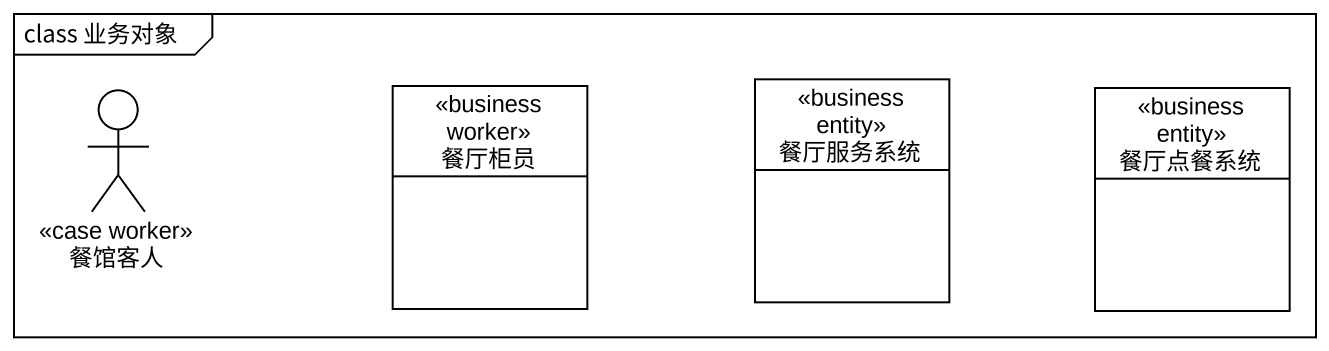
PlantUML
@startuml
mainframe class 业务对象
allowmixing
hide circle
hide empty members
actor 餐馆客人 <<case worker>>
class 餐厅柜员 <<business worker>>
class 餐厅服务系统 <<business entity>>
class 餐厅点餐系统 <<business entity>>
@enduml
